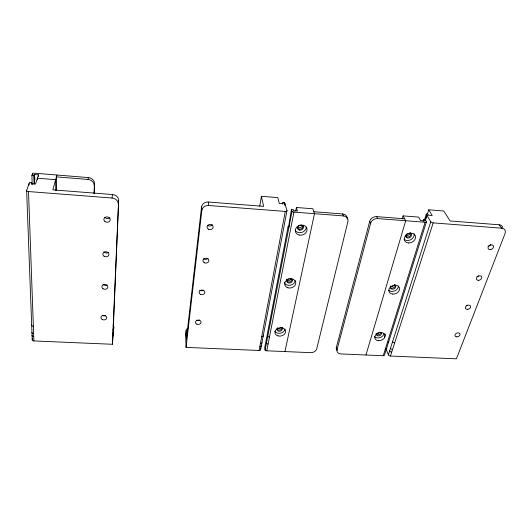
<?xml version="1.0" encoding="UTF-8"?>
<svg xmlns="http://www.w3.org/2000/svg" width="532" height="532" viewBox="0 0 532 532"><rect width="100%" height="100%" fill="white"/><g stroke="black" fill="none" stroke-linecap="round" stroke-linejoin="round"><path stroke-width="0.8" d="M93.991 193.668L94.49 183.52A6.271 5.36 15.1 0 0 88.372 177.588L34.647 173.193A2.161 0.944 1.3 0 0 32.552 173.552L31.907 175.447L32.206 184.637M94.29 193.429L94.49 183.52M31.574 184.099L31.521 182.549L29.559 182.396L26.627 190.376L32.226 339.669A1.968 1.19 -4.1 0 0 33.888 340.946L112.405 344.271L118.656 200.531A6.397 5.473 10.8 0 0 112.505 194.526L52.841 189.858L56.937 175.015M118.656 200.531L112.977 335.905L113.801 327.32A5.546 3.391 0.6 0 0 113.083 325.431M112.405 344.271L113.801 327.32M282.572 204.115L282.858 202.552L284.593 202.692L286.981 210.592L260.667 349.398A1.769 1.124 10.7 0 1 259.111 350.475L186.074 347.389L185.648 334.808L186.12 330.678A5.333 3.318 6 0 1 187.989 328.184M282.858 202.552L283.17 203.703L279.287 203.397L277.757 197.611L261.392 196.295L263.659 206.356L208.278 202.02A6.111 5.347 -3.7 0 0 201.555 206.908L186.413 339.163L186.12 330.678M186.074 347.389L201.834 210.413L201.555 206.908M118.257 204.055A6.45 5.506 10.6 0 0 112.046 198.024L112.505 194.526M259.769 206.123L261.392 196.295M284.307 204.255L284.593 202.692M284.82 205.425L285.112 203.862M259.111 350.475L285.278 211.43A2.015 0.951 10.6 0 0 286.981 210.592M289.262 226.705L288.105 226.619L264.697 347.755L265.096 350.089A1.769 1.117 11.3 0 0 266.771 350.801L310.622 352.656A5.28 3.963 -13.7 0 0 316.7 348.852L347.928 221.525A5.992 4.994 -22.3 0 0 343.446 215.939L342.648 213.964L313.807 211.716M284.946 351.572L314.478 213.691L312.816 208.783L296.391 207.487L297.454 211.018L293.538 210.712L293.192 209.528L291.436 209.395L288.437 227.829L288.105 226.619M265.096 350.089L292.015 211.41L291.436 209.395M94.164 185.389A6.298 5.38 15 0 0 88.013 179.444L88.372 177.588M266.771 350.801L293.943 212.102A2.008 0.944 10.9 0 1 292.015 211.41M295.745 210.752L296.391 207.487M32.226 339.669L32.578 338.192M337.082 350.362A5.227 3.89 -15.9 0 1 336.357 347.469L369.727 221.272A5.952 4.868 -25.2 0 1 376.709 216.617L404.646 218.792M423.159 221.219L423.625 219.709L425.268 219.842L426.431 221.831L384.483 355.163A1.749 1.037 18.3 0 1 383.246 355.728L340.999 353.94A5.247 3.897 -15.8 0 1 337.029 349.737L370.631 223.254L369.727 221.272M402.145 219.058L403.076 215.879L418.637 217.103L420.639 220.6L424.31 220.886L423.625 219.709M365.963 354.997L405.703 220.753L403.076 215.879M384.543 337.335L385.527 334.163M424.45 219.942L426.312 213.97L427.928 214.103L428.606 215.241L432.203 215.527L428.739 209.801L443.781 211.018L450.119 220.953L499.156 224.79A5.919 4.422 -31.2 0 1 502.813 227.789M425.168 220.328L426.99 215.114L425.347 220.341M427.502 213.751L428.739 209.801M383.246 355.728L425.108 222.256A1.982 0.871 15.6 0 0 426.431 221.831M499.156 224.79L501.683 228.188A5.965 4.442 -31 0 1 505.074 233.482L456.423 358.827L390.448 356.034A1.749 1.031 18.6 0 1 388.38 354.837L430.76 221.758L426.804 215.094M390.448 356.034L433.174 222.881L501.683 228.188M34.101 184.025L33.842 175.607L34.214 174.489L38.49 174.835L35.518 184.065L31.135 183.713L31.521 182.549M26.627 190.376A2.254 1.024 0.7 0 0 28.522 191.553L112.046 198.024M201.834 210.413A6.165 5.373 -3.8 0 1 208.617 205.498L285.278 211.43M293.943 212.102L343.446 215.939M370.631 223.254A5.978 4.881 -25.1 0 1 377.654 218.585L425.108 222.256M88.013 179.444L56.425 176.87L56.578 190.157M31.907 175.447L33.842 175.607M426.312 213.97L426.99 215.114M376.709 216.617L377.654 218.585M386.033 348.719L388.38 354.837M336.357 347.469L337.029 349.737M260.407 347.835L260.667 349.398M208.278 202.02L208.617 205.498M28.941 183.54L28.994 185.096M28.522 191.553L33.888 340.946M32.552 173.552L32.598 175.081M34.214 174.489L34.494 183.653M34.766 177.322L34.846 179.803M38.49 174.835L38.537 176.491M37.446 179.869L37.4 178.213L55.647 179.683L55.78 190.456M342.648 213.964A5.965 4.988 -22.4 0 1 347.203 219.078M268.108 343.985A1.782 1.111 11.2 0 1 266.419 343.273M302.548 225.335A2.939 2.494 -17.2 0 1 300.46 227.49A2.939 2.494 -17.2 0 1 297.494 226.945M291.603 278.469A2.8 2.268 -13.6 0 1 289.415 280.311A2.8 2.268 -13.6 0 1 286.668 279.606M281.248 327.399A2.673 2.068 -11.5 0 1 277.338 328.011M302.821 225.415A2.953 2.5 -17.2 0 1 300.726 229.046A2.953 2.5 -17.2 0 1 297.222 226.871M292.035 279.007A2.806 2.274 -13.6 0 1 289.368 281.98A2.806 2.274 -13.6 0 1 286.568 279.533M282.106 327.546A2.68 2.075 -11.5 0 1 280.032 329.993A2.68 2.075 -11.5 0 1 276.939 328.849M269.458 337.075A1.789 1.104 11.2 0 1 267.762 336.364M306.279 227.117A5.919 5.001 -17.2 0 1 301.611 232.464A5.919 5.001 -17.2 0 1 295.06 230.043M290.292 278.489A2.813 2.274 -13.6 0 1 292.028 281.647A2.813 2.274 -13.6 0 1 287.732 282.632A2.813 2.274 -13.6 0 1 287.965 279.021M288.73 278.642A2.813 2.274 -13.6 0 1 289.268 278.502M295.127 280.683A5.626 4.549 -13.6 0 1 290.206 285.258A5.626 4.549 -13.6 0 1 284.268 282.585M281.495 327.433A2.687 2.075 -11.5 0 1 281.721 330.312A2.687 2.075 -11.5 0 1 278.03 330.884A2.687 2.075 -11.5 0 1 277.551 328.045M285.006 328.995A5.373 4.15 -11.5 0 1 280.603 333.152A5.373 4.15 -11.5 0 1 274.825 331.203M261.957 342.581A1.782 1.117 10.7 0 1 260.394 343.645M263.267 335.665A1.796 1.111 10.7 0 1 261.697 336.723M261.438 345.315A1.776 1.117 10.7 0 1 259.882 346.392M185.648 334.808A5.313 3.332 5.9 0 1 186.453 333.019M199.56 320.051A2.766 2.175 -4.1 0 1 196.541 320.151M203.51 290.226A2.84 2.301 -4.1 0 1 199.713 290.166M208.045 258.206A2.926 2.441 -4.1 0 1 203.543 258.698M212.248 224.817A3.012 2.594 -4.3 0 1 207.606 225.302M386.551 348.58A1.756 1.031 18.1 0 1 385.314 349.145M410.072 232.863A2.913 2.321 -26.6 0 1 408.43 235.117A2.913 2.321 -26.6 0 1 405.603 235.304M394.292 284.919A2.76 2.128 -22.1 0 1 390.741 286.509M379.735 332.161A2.627 1.955 -18.9 0 1 377.421 333.152M410.352 232.823A2.926 2.321 -26.5 0 1 409.587 236.374A2.926 2.321 -26.5 0 1 405.623 236.181M395.116 284.846A2.766 2.128 -22.1 0 1 393.687 287.752A2.766 2.128 -22.1 0 1 390.255 287.393M380.998 332.32A2.633 1.955 -18.9 0 1 378.91 334.661A2.633 1.955 -18.9 0 1 376.004 333.777M388.653 341.916A1.769 1.024 18 0 1 387.402 342.475M409.327 233.136A2.933 2.328 -26.5 0 1 411.07 236.334A2.933 2.328 -26.5 0 1 406.727 237.698A2.933 2.328 -26.5 0 1 406.94 233.887M407.718 233.428A2.933 2.328 -26.5 0 1 407.991 233.315M414.102 233.694A5.859 4.648 -26.5 0 1 410.87 239.619A5.859 4.648 -26.5 0 1 404.014 239.127M394.405 284.886A2.773 2.135 -22.1 0 1 395.309 287.819A2.773 2.135 -22.1 0 1 391.525 289.029A2.773 2.135 -22.1 0 1 390.86 286.023M398.415 286.063A5.546 4.263 -22.1 0 1 394.777 290.864A5.546 4.263 -22.1 0 1 388.712 290.246M380.739 332.227A2.64 1.962 -18.9 0 1 380.839 334.854A2.64 1.962 -18.9 0 1 377.494 335.765A2.64 1.962 -18.9 0 1 376.503 333.378M383.991 333.365A5.28 3.917 -18.9 0 1 380.087 337.567A5.28 3.917 -18.9 0 1 374.448 336.576M392.556 349.464A1.756 1.024 18.5 0 1 390.468 348.274M433.174 222.881A1.982 0.865 15.8 0 1 430.76 221.758M394.691 342.808A1.769 1.017 18.3 0 1 392.589 341.617M391.705 352.104A1.756 1.031 18.5 0 1 389.63 350.907M467.063 305.122A2.713 1.968 -25.2 0 1 466.305 305.468M478.481 275.842A2.806 2.068 -27.4 0 1 476.971 276.62M490.777 244.401A2.906 2.168 -29.9 0 1 487.984 246.143M33.629 333.664A1.982 1.184 -3.8 0 1 31.953 332.387M33.363 326.269A1.995 1.177 -3.5 0 1 31.681 324.999M33.735 336.59A1.975 1.19 -3.9 0 1 32.066 335.313M112.91 329.647A5.526 3.405 0.5 0 1 113.622 331.536M105.582 315.682A2.879 2.234 4.3 0 1 102.457 315.283M107.132 284.939A2.966 2.367 5.7 0 1 102.982 284.361M108.488 252.414A3.059 2.507 7.5 0 1 103.973 251.929M109.905 217.827A3.159 2.667 9.9 0 1 104.844 217.236M299.496 230.097A2.959 2.5 -17.2 0 0 303.3 226.891A2.959 2.5 -17.2 0 0 298.512 225.874A2.959 2.5 -17.2 0 0 299.496 230.097M299.277 235.097A5.952 5.021 -17.1 0 0 306.951 228.674A5.952 5.021 -17.1 0 0 297.322 226.625A5.952 5.021 -17.1 0 0 299.277 235.097M287.945 287.832A5.659 4.562 -13.6 0 0 295.805 282.512A5.659 4.562 -13.6 0 0 286.941 279.985A5.659 4.562 -13.6 0 0 287.945 287.832M278.123 335.938A5.4 4.156 -11.5 0 0 285.591 331.024A5.4 4.156 -11.5 0 0 277.086 328.809A5.4 4.156 -11.5 0 0 278.123 335.938M196.853 324.174A2.786 2.181 -4.2 0 0 201.049 322.199A2.786 2.181 -4.2 0 0 196.9 320.39A2.786 2.181 -4.2 0 0 196.853 324.174M200.517 294.369A2.866 2.308 -4.2 0 0 204.84 292.301A2.866 2.308 -4.2 0 0 200.577 290.366A2.866 2.308 -4.2 0 0 200.517 294.369M204.394 262.795A2.946 2.454 -4.2 0 0 208.85 260.627A2.946 2.454 -4.2 0 0 204.474 258.539A2.946 2.454 -4.2 0 0 204.394 262.795M208.517 229.272A3.032 2.607 -4.4 0 0 213.113 226.998A3.032 2.607 -4.4 0 0 208.617 224.757A3.032 2.607 -4.4 0 0 208.517 229.272M408.689 242.998A5.892 4.662 -26.4 0 0 415.312 235.736A5.892 4.662 -26.4 0 0 405.717 235.483A5.892 4.662 -26.4 0 0 408.689 242.998M392.589 294.076A5.573 4.276 -22 0 0 399.499 287.865A5.573 4.276 -22 0 0 390.555 286.934A5.573 4.276 -22 0 0 392.589 294.076M378.412 340.693A5.3 3.924 -18.8 0 0 384.949 334.974A5.3 3.924 -18.8 0 0 376.363 334.209A5.3 3.924 -18.8 0 0 378.412 340.693M456.868 336.876A2.647 1.882 -23.2 0 0 459.954 333.85A2.647 1.882 -23.2 0 0 455.685 333.837A2.647 1.882 -23.2 0 0 456.868 336.876M467.322 309.371A2.733 1.975 -25.1 0 0 470.521 306.193A2.733 1.975 -25.1 0 0 466.145 306.153A2.733 1.975 -25.1 0 0 467.322 309.371M478.627 280.331A2.826 2.075 -27.2 0 0 481.593 276.8A2.826 2.075 -27.2 0 0 477.005 277.125A2.826 2.075 -27.2 0 0 478.627 280.331M490.305 249.641A2.933 2.181 -29.7 0 0 493.39 245.917A2.933 2.181 -29.7 0 0 488.675 246.236A2.933 2.181 -29.7 0 0 490.305 249.641M102.124 319.413A2.899 2.241 4.2 0 0 106.733 318.01A2.899 2.241 4.2 0 0 102.709 315.569A2.899 2.241 4.2 0 0 102.124 319.413M103.068 288.75A2.993 2.374 5.5 0 0 107.816 287.293A2.993 2.374 5.5 0 0 103.674 284.68A2.993 2.374 5.5 0 0 103.068 288.75M104.066 256.218A3.086 2.52 7.3 0 0 108.96 254.695A3.086 2.52 7.3 0 0 104.698 251.895A3.086 2.52 7.3 0 0 104.066 256.218M104.904 221.458A3.185 2.68 9.7 0 0 110.131 220.295A3.185 2.68 9.7 0 0 106.061 216.963A3.185 2.68 9.7 0 0 104.904 221.458"/></g></svg>
